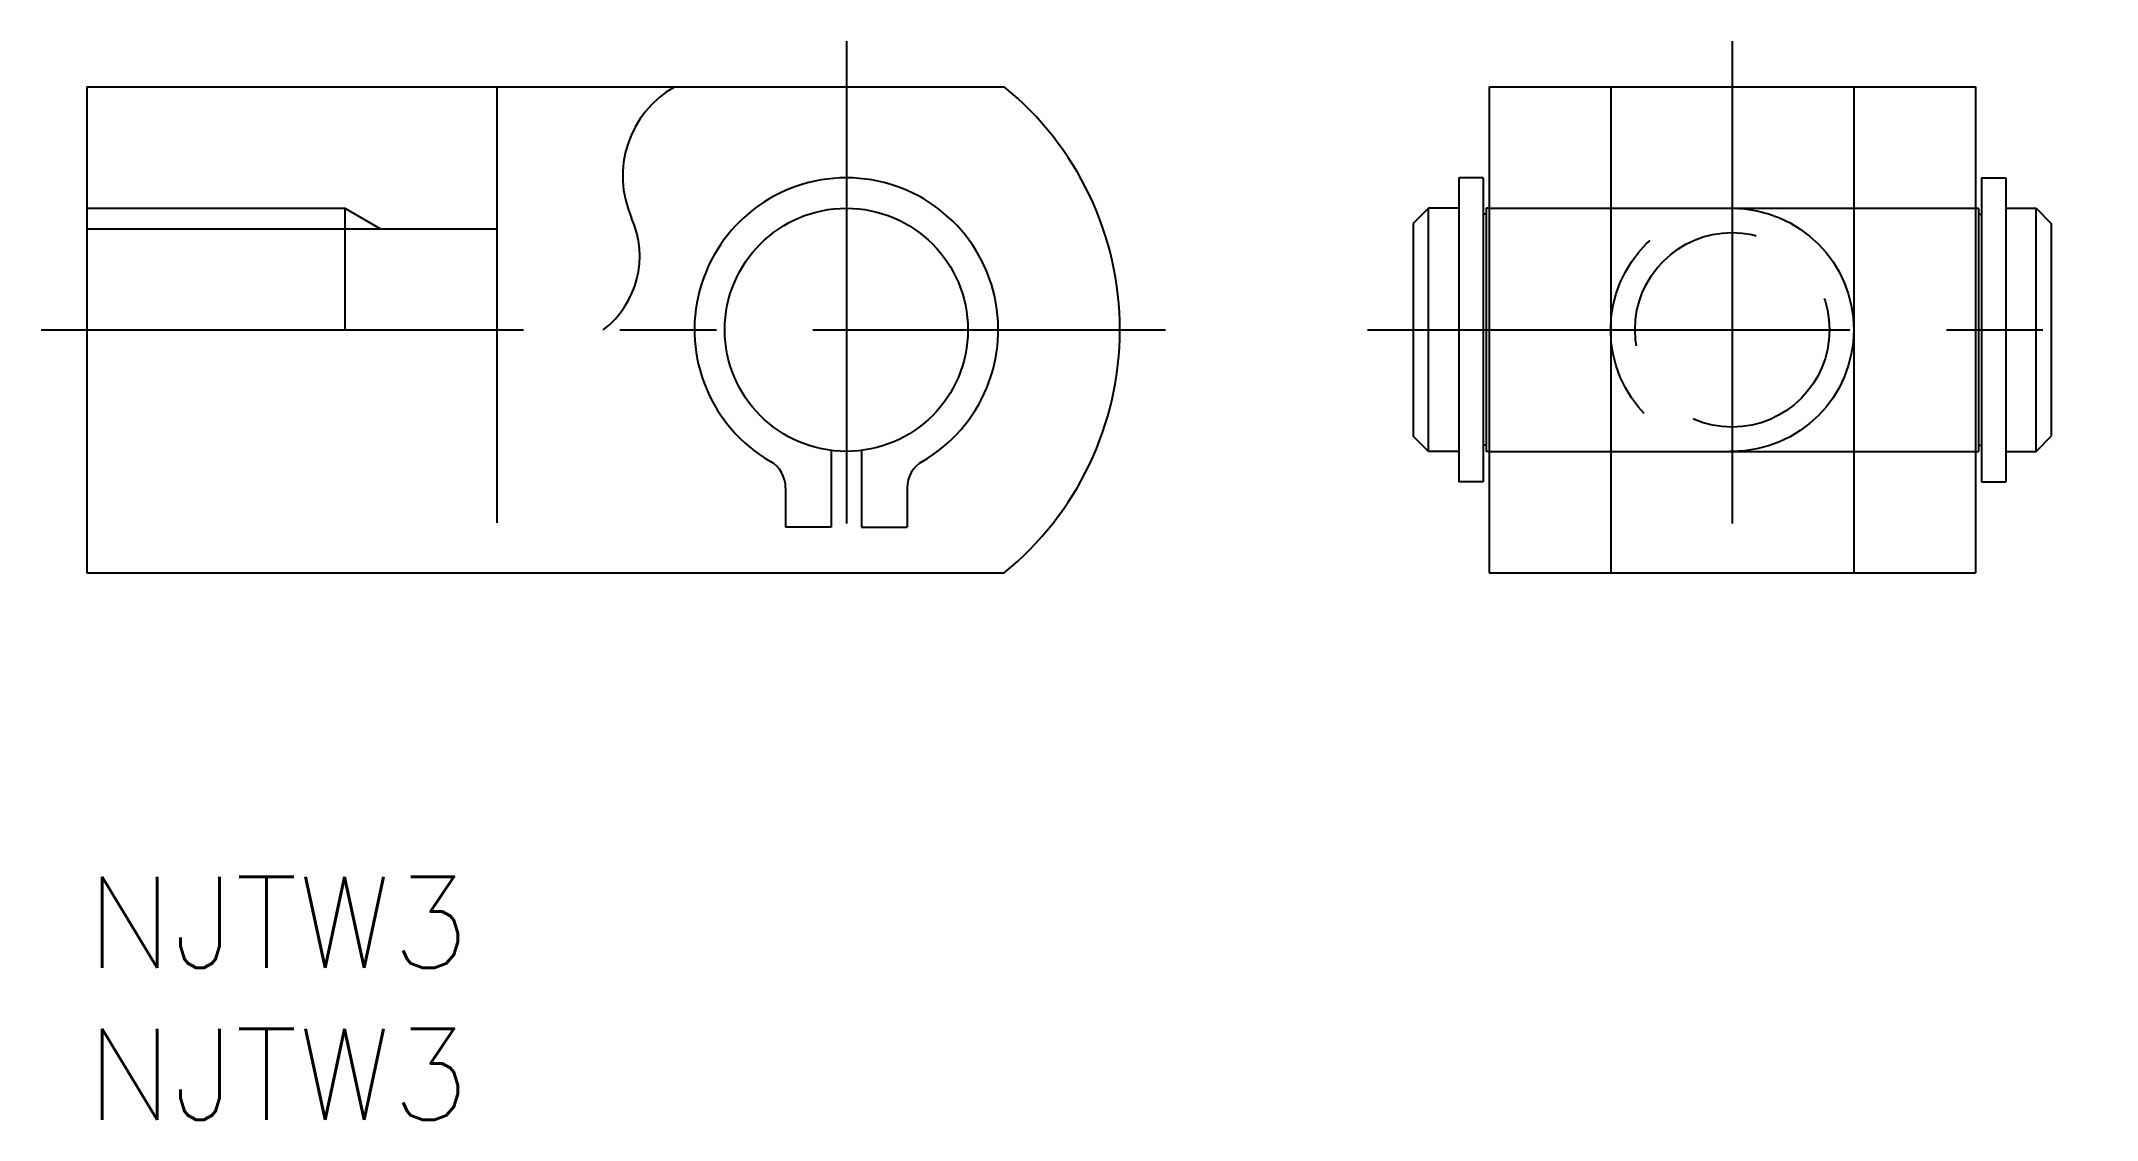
# Model space of a CAD drawing. Extents: x -1.5 to 66.2, y -8 to 27.5.
import ezdxf

# ---------------------------------------------------------------- set-up
doc = ezdxf.new("R2010")
doc.units = 0
doc.header["$LTSCALE"] = 0.5
doc.linetypes.add('CENTER', pattern=[50.8, 31.75, -6.35, 6.35, -6.35])
doc.linetypes.add('DASHED', pattern=[19.05, 12.7, -6.35])
for name, color, linetype in [('MSM_CENTER', 1, 'CENTER'), ('MSM_CONTINUOUS', 7, 'CONTINUOUS'), ('MSM_DASHED', 4, 'DASHED'), ('MSM_NARROW', 5, 'CONTINUOUS'), ('MSM_PART_NUMBER', 7, 'CONTINUOUS')]:
    doc.layers.add(name, color=color, linetype=linetype)
doc.styles.get("Standard").update_dxf_attribs({"font": 'txt.shx', "height": 3, "bigfont": 'bigfont.shx'})

# ---------------------------------------------------------------- blocks, each defined once
blk = doc.blocks.new('*U2')
at = {"layer": 'MSM_PART_NUMBER'}
blk.add_text('NJTW3', height=3, dxfattribs=at).set_placement((0, -3))
blk = doc.blocks.new('*U3')
at = {"layer": 'MSM_PART_NUMBER'}
blk.add_text('NJTW3', height=3, dxfattribs=at).set_placement((0, -8))

msp = doc.modelspace()

# ---------------------------------------------------------------- linework, layer by layer
at = {"layer": 'MSM_CENTER'}
for p, q in [((25, 27.5), (25, 8.5)), ((54.152, 27.5), (54.152, 8.5)), ((-1.5, 18), (35.5, 18)), ((42.152, 18), (66.152, 18))]:
    msp.add_line(p, q, dxfattribs=at)
at = {"layer": 'MSM_CONTINUOUS'}
for p, q in [((0, 26), (30.188, 26)), ((0, 26), (0, 10)), ((7.547, 26), (7.547, 26)), ((13.5, 26), (13.5, 18)), ((46.152, 26), (62.152, 26)), ((46.152, 26), (46.152, 10)), ((50.152, 26), (50.152, 10)), ((58.152, 26), (58.152, 10)), ((62.152, 26), (62.152, 10)), ((45.152, 23), (45.152, 13)), ((45.952, 23), (45.152, 23)), ((45.952, 23), (45.952, 13)), ((62.352, 23), (62.352, 13)), ((62.352, 23), (63.152, 23)), ((63.152, 23), (63.152, 13)), ((8.5, 22), (8.5, 18)), ((44.152, 22), (43.652, 21.5)), ((44.152, 14), (44.152, 22)), ((45.152, 22), (44.152, 22)), ((46.052, 21.8), (45.952, 21.8)), ((46.052, 22), (46.052, 14)), ((46.152, 22), (46.052, 22)), ((50.152, 22), (58.152, 22)), ((62.152, 22), (62.252, 22)), ((62.252, 22), (62.252, 14)), ((62.252, 21.8), (62.352, 21.8)), ((63.152, 22), (64.152, 22)), ((64.152, 14), (64.152, 22)), ((64.152, 22), (64.652, 21.5)), ((0, 21.323), (13.5, 21.323)), ((43.652, 21.5), (43.652, 14.5)), ((64.652, 21.5), (64.652, 14.5)), ((44.152, 14), (43.652, 14.5)), ((64.152, 14), (64.652, 14.5)), ((24.5, 14.031), (24.5, 11.5)), ((25.5, 14.031), (25.5, 11.5)), ((45.152, 14), (44.152, 14)), ((46.052, 14.2), (45.952, 14.2)), ((46.152, 14), (46.052, 14)), ((50.152, 14), (58.152, 14)), ((62.152, 14), (62.252, 14)), ((62.252, 14.2), (62.352, 14.2)), ((63.152, 14), (64.152, 14)), ((45.952, 13), (45.152, 13)), ((62.352, 13), (63.152, 13)), ((23, 12.804), (23, 11.5)), ((27, 12.804), (27, 11.5)), ((24.5, 11.5), (23, 11.5)), ((25.5, 11.5), (27, 11.5)), ((0, 10), (30.188, 10)), ((46.152, 10), (62.152, 10))]:
    msp.add_line(p, q, dxfattribs=at)
msp.add_circle((25, 18), 4, dxfattribs=at)
for centre, radius, start, end in [((23.7, 18), 10.3, 309.04067, 50.95933), ((25, 18), 5, 300, 240), ((22, 12.804), 1, 0, 60), ((28, 12.804), 1, 120, 180)]:
    msp.add_arc(centre, radius, start, end, dxfattribs=at)
at = {"layer": 'MSM_DASHED'}
for p, q in [((46.152, 22), (50.152, 22)), ((58.152, 22), (62.152, 22)), ((13.5, 18), (13.5, 10)), ((46.152, 14), (50.152, 14)), ((58.152, 14), (62.152, 14))]:
    msp.add_line(p, q, dxfattribs=at)
for radius in [4, 3.2]:
    msp.add_circle((54.152, 18), radius, dxfattribs=at)
at = {"layer": 'MSM_NARROW'}
for p, q in [((0, 22), (8.5, 22)), ((8.5, 22), (9.672, 21.323))]:
    msp.add_line(p, q, dxfattribs=at)
for centre, radius, start, end in [((21.023, 23.056), 3.385, 119.58672, 204.06381), ((15.139, 20.428), 3.06, 307.47015, 24.06381)]:
    msp.add_arc(centre, radius, start, end, dxfattribs=at)

# ---------------------------------------------------------------- block references
at = {"layer": 'MSM_CONTINUOUS'}
for name in ['*U2', '*U3']:
    msp.add_blockref(name, (0, 0), dxfattribs=at)

doc.saveas('drawing.dxf')
